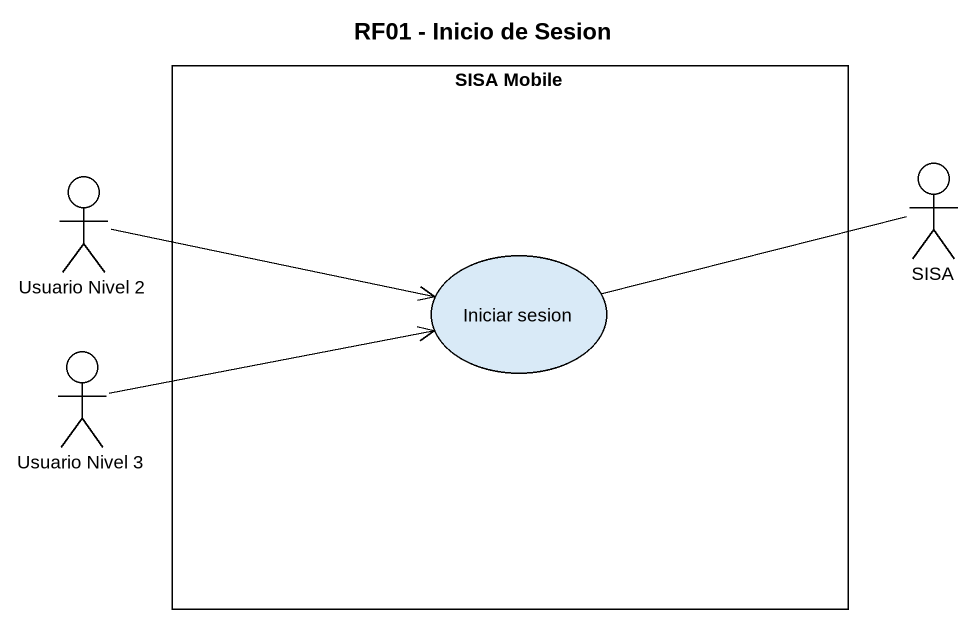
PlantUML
@startuml
title RF01 - Inicio de Sesion
rectangle "SISA Mobile" as SISA_Mobile {
  usecase "Iniciar sesion" as Iniciar_sesion
}
actor "Usuario Nivel 2" as Usuario_Nivel_2
actor SISA
actor "Usuario Nivel 3" as Usuario_Nivel_3
Usuario_Nivel_2 -right-> Iniciar_sesion
SISA -left- Iniciar_sesion
Usuario_Nivel_3 -right-> Iniciar_sesion
@enduml
